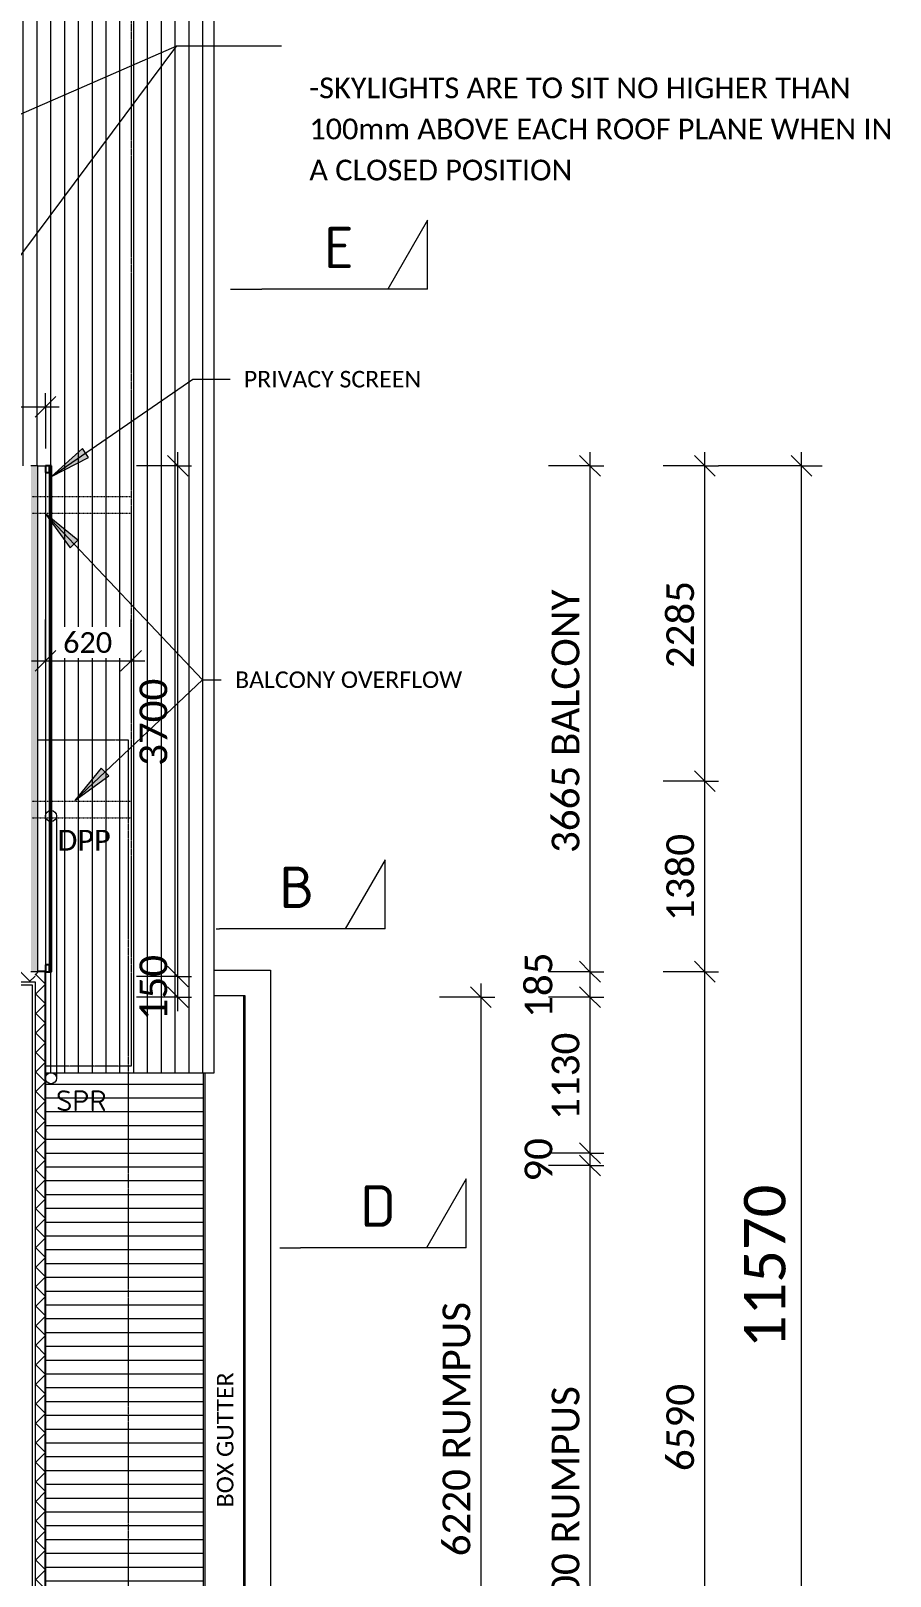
# Model space of a CAD drawing. Header units: millimetres. Extents: x 21531 to 45083, y 2320 to 36941.
# Drawn here: x 38855 to 45076, y 12534 to 23731 of the extents above; entities that cross this region are included whole.
import ezdxf

# ---------------------------------------------------------------- set-up
doc = ezdxf.new("R2010")
doc.units = ezdxf.units.MM
doc.linetypes.add('Dash 1_16_', pattern=[3.175, 1.5875, -1.5875])
doc.linetypes.add('Overhead', pattern=[3.96875, 2.38125, -1.5875])
for name, color, linetype, lineweight in [('A-ANNO-DIMS', 211, 'Continuous', 9), ('A-ANNO-DIMS-100', 211, 'Continuous', 9), ('A-ANNO-IDEN', 131, 'Continuous', 9), ('A-DETL', 90, 'Continuous', 9), ('A-DETL-GENF', 92, 'Continuous', 9), ('A-DETL-MBND', 5, 'Continuous', 9), ('A-DETL-THIN', 151, 'Continuous', 9), ('A-FLOR-OVHD', 1, 'Overhead', 9), ('A-GENM', 13, 'Continuous', 9), ('A-ROOF', 132, 'Continuous', 9), ('A-ROOF-OTLN', 132, 'Continuous', 9), ('A-ROOF-PATT', 132, 'Continuous', 9), ('A-SIGN', 13, 'Continuous', 9), ('A-WALL', 113, 'Continuous', 9), ('A-WALL-PATT', 111, 'Continuous', 25), ('G-ANNO-SYMB', 111, 'Continuous', 9), ('G-ANNO-TEXT', 231, 'Continuous', 9)]:
    doc.layers.add(name, color=color, linetype=linetype, lineweight=lineweight)
doc.styles.add('Calibri_1', font='calibri.ttf', dxfattribs={"height": 200})
doc.styles.add('Calibri_3', font='calibri.ttf', dxfattribs={"height": 150})
doc.styles.add('Calibri_4', font='calibri.ttf', dxfattribs={"height": 120})
doc.styles.add('Calibri_5', font='calibri.ttf', dxfattribs={"height": 300})
doc.styles.add('ISOCPEUR', font='ISOCPEUR.ttf', dxfattribs={"height": 150})
doc.styles.add('ISOCPEUR_1', font='ISOCPEUR.ttf', dxfattribs={"height": 300})
doc.dimstyles.new('1_5mm_Calibri_Orange', dxfattribs={"dimscale": 304.8, "dimtxt": 176.602264, "dimasz": 0.492126, "dimexe": 0.328084, "dimexo": 0.0625, "dimgap": 0, "dimtad": 1, "dimdec": 0, "dimzin": 0, "dimdsep": 46, "dimtxsty": 'Calibri_3', "dimblk1": 'OBLIQUE', "dimblk2": 'OBLIQUE', "dimsah": 1, "dimcen": 0.09, "dimdle": 0.328084, "dimazin": 0, "dimtfac": 1, "dimtdec": 4, "dimtix": 1, "dimtmove": 0, "dimatfit": 3, "dimfxl": 0.984252, "dimfxlon": 1, "dimtvp": 1, "dimtfill": 1, "dimtolj": 1, "dimtzin": 0, "dimarcsym": 2})
doc.dimstyles.new('2_0mm_Calibrii', dxfattribs={"dimscale": 304.8, "dimtxt": 235.469685, "dimasz": 0.492126, "dimexe": 0.328084, "dimexo": 0.0625, "dimgap": 0, "dimtad": 1, "dimdec": 0, "dimzin": 0, "dimdsep": 46, "dimtxsty": 'Calibri_1', "dimblk1": 'OBLIQUE', "dimblk2": 'OBLIQUE', "dimsah": 1, "dimcen": 0.09, "dimdle": 0.328084, "dimazin": 0, "dimtfac": 1, "dimtdec": 4, "dimtix": 1, "dimtmove": 0, "dimatfit": 3, "dimfxl": 0.984252, "dimfxlon": 1, "dimtvp": 1, "dimtolj": 1, "dimtzin": 0, "dimarcsym": 2})
doc.dimstyles.new('2_0mm_Calibrii_1', dxfattribs={"dimscale": 304.8, "dimtxt": 235.469685, "dimasz": 0.492126, "dimexe": 0.328084, "dimexo": 0.0625, "dimgap": 0, "dimtad": 1, "dimdec": 0, "dimzin": 0, "dimdsep": 46, "dimtxsty": 'Calibri_1', "dimblk1": 'OBLIQUE', "dimblk2": 'OBLIQUE', "dimsah": 1, "dimcen": 0.09, "dimdle": 0.328084, "dimazin": 0, "dimtfac": 1, "dimtdec": 4, "dimtix": 1, "dimtmove": 2, "dimatfit": 3, "dimfxl": 0.984252, "dimfxlon": 1, "dimtvp": 1, "dimtolj": 1, "dimtzin": 0, "dimarcsym": 2})
doc.dimstyles.new('2_0mm_Calibrii_slab_plan', dxfattribs={"dimscale": 304.8, "dimtxt": 235.469685, "dimasz": 0.492126, "dimexe": 0.328084, "dimexo": 0.0625, "dimgap": 0, "dimtad": 1, "dimdec": 0, "dimzin": 0, "dimdsep": 46, "dimtxsty": 'Calibri_1', "dimblk1": 'OBLIQUE', "dimblk2": 'OBLIQUE', "dimsah": 1, "dimcen": 0.09, "dimdle": 0.328084, "dimazin": 0, "dimtfac": 1, "dimtdec": 4, "dimtix": 1, "dimtmove": 0, "dimatfit": 3, "dimfxl": 0.984252, "dimfxlon": 1, "dimtvp": 1, "dimtolj": 1, "dimtzin": 0, "dimarcsym": 2})
doc.dimstyles.new('3_0mm_CALIBRI', dxfattribs={"dimscale": 304.8, "dimtxt": 353.204527, "dimasz": 0.492126, "dimexe": 0.492126, "dimexo": 0.0625, "dimgap": 0, "dimtad": 1, "dimdec": 0, "dimzin": 0, "dimdsep": 46, "dimtxsty": 'Calibri_5', "dimblk1": 'OBLIQUE', "dimblk2": 'OBLIQUE', "dimsah": 1, "dimcen": 0.09, "dimdle": 0.328084, "dimazin": 0, "dimtfac": 1, "dimtdec": 4, "dimtix": 1, "dimtmove": 0, "dimatfit": 3, "dimfxl": 1.968504, "dimfxlon": 1, "dimtvp": 1, "dimtolj": 1, "dimtzin": 0, "dimarcsym": 2})

# ---------------------------------------------------------------- blocks, each defined once
blk = doc.blocks.new('Downpipe - 450 Eave-1977526-3_ FIRST FLOOR')
at = {"layer": 'A-SIGN'}
blk.add_circle((0, 40), 40, dxfattribs=at)
blk = doc.blocks.new('Downpipe - 450 Eave-2002628-3_ FIRST FLOOR')
at = {"layer": 'A-SIGN'}
blk.add_circle((0, 40), 40, dxfattribs=at)
blk = doc.blocks.new('Timber_Screen_Adjustable_21388 - Type 1-2543068-3_ FIRST FLOOR')
at = {"layer": 'A-GENM', "lineweight": 25}
for p, q in [((-1708, 137), (-1708, 122)), ((1958, 137), (-1708, 137)), ((-1708, 122), (1958, 122)), ((-1658, 122), (-1708, 122)), ((-1708, 122), (-1708, 93)), ((-1658, 93), (-1658, 122)), ((1958, 122), (1908, 122)), ((1908, 122), (1908, 93)), ((1958, 122), (1958, 137)), ((1958, 93), (1958, 122)), ((-1708, 93), (-1658, 93)), ((1908, 93), (1958, 93))]:
    blk.add_line(p, q, dxfattribs=at)
blk = doc.blocks.new('Section - Atria Section Head - Tail-1417894-3_ FIRST FLOOR')
at = {"layer": 'G-ANNO-SYMB'}
for p, q in [((-12, 5), (-9.11, 0)), ((-12, 0), (-12, 5)), ((-12, 0), (0, 0))]:
    blk.add_line(p, q, dxfattribs=at)
blk = doc.blocks.new('DIMBLOCK44-3_ FIRST FLOOR')
at = {"layer": 'A-ANNO-DIMS-100'}
for p, q in [((43734, 16914), (43434, 16914)), ((43734, 16914), (43659, 16989)), ((43734, 10324), (43734, 16914)), ((43734, 16914), (43809, 16839)), ((43734, 16914), (43834, 16914)), ((43734, 10324), (43434, 10324)), ((43734, 10324), (43659, 10399)), ((43734, 10324), (43809, 10249)), ((43734, 10324), (43834, 10324))]:
    blk.add_line(p, q, dxfattribs=at)
at = {"layer": 'A-ANNO-DIMS-100', "color": 0, "insert": (43456, 13295), "char_height": 200, "width": 778.21, "attachment_point": 1, "rotation": 90, "line_spacing_factor": 1.158048, "style": 'Calibri_1'}
blk.add_mtext('6590', dxfattribs=at)
blk = doc.blocks.new('_Oblique')
at = {"color": 0, "linetype": 'ByBlock', "lineweight": -2}
blk.add_line((-0.5, -0.5), (0.5, 0.5), dxfattribs=at)
blk = doc.blocks.new('DIMBLOCK45-3_ FIRST FLOOR')
at = {"layer": 'A-ANNO-DIMS-100'}
for p, q in [((43734, 18294), (43659, 18369)), ((43734, 18294), (43434, 18294)), ((43734, 16914), (43734, 18294)), ((43734, 18294), (43809, 18219)), ((43734, 18294), (43834, 18294)), ((43734, 16914), (43434, 16914)), ((43734, 16914), (43659, 16989)), ((43734, 16914), (43809, 16839)), ((43734, 16914), (43834, 16914))]:
    blk.add_line(p, q, dxfattribs=at)
at = {"layer": 'A-ANNO-DIMS-100', "color": 0, "insert": (43456, 17280), "char_height": 200, "width": 778.21, "attachment_point": 1, "rotation": 90, "line_spacing_factor": 1.158048, "style": 'Calibri_1'}
blk.add_mtext('1380', dxfattribs=at)
blk = doc.blocks.new('DIMBLOCK46-3_ FIRST FLOOR')
at = {"layer": 'A-ANNO-DIMS-100'}
for p, q in [((43734, 20579), (43659, 20654)), ((43734, 18294), (43734, 20679)), ((43734, 20579), (43434, 20579)), ((43734, 20579), (43809, 20504)), ((43734, 20579), (43834, 20579)), ((43734, 18294), (43659, 18369)), ((43734, 18294), (43434, 18294)), ((43734, 18294), (43809, 18219)), ((43734, 18294), (43834, 18294))]:
    blk.add_line(p, q, dxfattribs=at)
at = {"layer": 'A-ANNO-DIMS-100', "color": 0, "insert": (43456, 19113), "char_height": 200, "width": 778.21, "attachment_point": 1, "rotation": 90, "line_spacing_factor": 1.158048, "style": 'Calibri_1'}
blk.add_mtext('2285', dxfattribs=at)
blk = doc.blocks.new('DIMBLOCK47-3_ FIRST FLOOR')
at = {"layer": 'A-ANNO-DIMS-100'}
for p, q in [((42903, 20579), (42828, 20654)), ((42903, 20679), (42903, 16914)), ((42903, 20579), (42603, 20579)), ((42903, 20579), (42978, 20504)), ((42903, 20579), (43003, 20579)), ((42903, 16914), (42603, 16914)), ((42903, 16914), (42828, 16989)), ((42903, 16914), (42978, 16839)), ((42903, 16914), (43003, 16914))]:
    blk.add_line(p, q, dxfattribs=at)
at = {"layer": 'A-ANNO-DIMS-100', "color": 0, "insert": (42626, 17774), "char_height": 200, "width": 2334.62, "attachment_point": 1, "rotation": 90, "line_spacing_factor": 1.158048, "style": 'Calibri_1'}
blk.add_mtext('3665 BALCONY', dxfattribs=at)
blk = doc.blocks.new('DIMBLOCK48-3_ FIRST FLOOR')
at = {"layer": 'A-ANNO-DIMS-100'}
for p, q in [((42903, 16914), (42603, 16914)), ((42903, 16914), (42828, 16989)), ((42903, 16914), (42903, 16729)), ((42903, 16914), (42978, 16839)), ((42903, 16914), (43003, 16914)), ((42903, 16729), (42828, 16804)), ((42903, 16729), (42603, 16729)), ((42903, 16729), (42978, 16654)), ((42903, 16729), (43003, 16729))]:
    blk.add_line(p, q, dxfattribs=at)
at = {"layer": 'A-ANNO-DIMS-100', "color": 0, "insert": (42430, 16579), "char_height": 200, "width": 583.66, "attachment_point": 1, "rotation": 90, "line_spacing_factor": 1.158048, "style": 'Calibri_1'}
blk.add_mtext('185', dxfattribs=at)
blk = doc.blocks.new('DIMBLOCK49-3_ FIRST FLOOR')
at = {"layer": 'A-ANNO-DIMS-100'}
for p, q in [((42903, 16729), (42828, 16804)), ((42903, 16729), (42603, 16729)), ((42903, 16729), (42903, 15599)), ((42903, 16729), (42978, 16654)), ((42903, 16729), (43003, 16729)), ((42903, 15599), (42603, 15599)), ((42903, 15599), (42828, 15674)), ((42903, 15599), (42978, 15524)), ((42903, 15599), (43003, 15599))]:
    blk.add_line(p, q, dxfattribs=at)
at = {"layer": 'A-ANNO-DIMS-100', "color": 0, "insert": (42626, 15840), "char_height": 200, "width": 778.21, "attachment_point": 1, "rotation": 90, "line_spacing_factor": 1.158048, "style": 'Calibri_1'}
blk.add_mtext('1130', dxfattribs=at)
blk = doc.blocks.new('DIMBLOCK50-3_ FIRST FLOOR')
at = {"layer": 'A-ANNO-DIMS-100'}
for p, q in [((42903, 15599), (42603, 15599)), ((42903, 15599), (42828, 15674)), ((42903, 15509), (42828, 15584)), ((42903, 15599), (42903, 15509)), ((42903, 15599), (42978, 15524)), ((42903, 15599), (43003, 15599)), ((42903, 15509), (42603, 15509)), ((42903, 15509), (42978, 15434)), ((42903, 15509), (43003, 15509))]:
    blk.add_line(p, q, dxfattribs=at)
at = {"layer": 'A-ANNO-DIMS-100', "color": 0, "insert": (42430, 15392), "char_height": 200, "width": 389.1, "attachment_point": 1, "rotation": 90, "line_spacing_factor": 1.158048, "style": 'Calibri_1'}
blk.add_mtext('90', dxfattribs=at)
blk = doc.blocks.new('DIMBLOCK51-3_ FIRST FLOOR')
at = {"layer": 'A-ANNO-DIMS-100'}
for p, q in [((42903, 15509), (42828, 15584)), ((42903, 15509), (42603, 15509)), ((42903, 15509), (42903, 10509)), ((42903, 15509), (42978, 15434)), ((42903, 15509), (43003, 15509)), ((42903, 10509), (42828, 10584)), ((42903, 10509), (42603, 10509)), ((42903, 10509), (42978, 10434)), ((42903, 10509), (43003, 10509))]:
    blk.add_line(p, q, dxfattribs=at)
at = {"layer": 'A-ANNO-DIMS-100', "color": 0, "insert": (42626, 12068), "char_height": 200, "width": 2260.51, "attachment_point": 1, "rotation": 90, "line_spacing_factor": 1.158048, "style": 'Calibri_1'}
blk.add_mtext('5000 RUMPUS', dxfattribs=at)
blk = doc.blocks.new('DIMBLOCK53-3_ FIRST FLOOR')
at = {"layer": 'A-ANNO-DIMS-100'}
for p, q in [((42113, 16729), (42038, 16804)), ((42113, 16829), (42113, 10409)), ((42113, 16729), (41813, 16729)), ((42113, 16729), (42188, 16654)), ((42113, 16729), (42213, 16729)), ((42113, 10509), (42038, 10584)), ((42113, 10509), (41813, 10509)), ((42113, 10509), (42188, 10434)), ((42113, 10509), (42213, 10509))]:
    blk.add_line(p, q, dxfattribs=at)
at = {"layer": 'A-ANNO-DIMS-100', "color": 0, "insert": (41836, 12678), "char_height": 200, "width": 2260.51, "attachment_point": 1, "rotation": 90, "line_spacing_factor": 1.158048, "style": 'Calibri_1'}
blk.add_mtext('6220 RUMPUS', dxfattribs=at)
blk = doc.blocks.new('DIMBLOCK80-3_ FIRST FLOOR')
at = {"layer": 'A-ANNO-DIMS-100'}
for p, q in [((38960, 19166), (38960, 19466)), ((39580, 19166), (39580, 19466)), ((38860, 19166), (39680, 19166)), ((38960, 19166), (38885, 19091)), ((38960, 19166), (39035, 19241)), ((38960, 19166), (38960, 19066)), ((39580, 19166), (39505, 19091)), ((39580, 19166), (39655, 19241)), ((39580, 19166), (39580, 19066))]:
    blk.add_line(p, q, dxfattribs=at)
at = {"layer": 'A-ANNO-DIMS-100', "color": 0, "insert": (39088, 19374), "char_height": 150, "width": 437.74, "attachment_point": 1, "line_spacing_factor": 1.158048, "style": 'Calibri_3', "bg_fill": 3, "box_fill_scale": 1.25, "bg_fill_color": 9, "bg_fill_true_color": 13158600, "bg_fill_transparency": 0}
blk.add_mtext('620', dxfattribs=at)
blk = doc.blocks.new('DIMBLOCK87-3_ FIRST FLOOR')
at = {"layer": 'A-ANNO-DIMS-100'}
for p, q in [((44434, 20579), (44359, 20654)), ((44434, 8909), (44434, 20679)), ((44434, 20579), (43834, 20579)), ((44434, 20579), (44509, 20504)), ((44434, 20579), (44584, 20579)), ((44434, 9009), (44359, 9084)), ((44434, 9009), (43834, 9009)), ((44434, 9009), (44509, 8934)), ((44434, 9009), (44584, 9009))]:
    blk.add_line(p, q, dxfattribs=at)
at = {"layer": 'A-ANNO-DIMS-100', "color": 0, "insert": (44018, 14186), "char_height": 300, "width": 1459.14, "attachment_point": 1, "rotation": 90, "line_spacing_factor": 1.158048, "style": 'Calibri_5'}
blk.add_mtext('11570', dxfattribs=at)
blk = doc.blocks.new('DIMBLOCK89-3_ FIRST FLOOR')
at = {"layer": 'A-ANNO-DIMS-100'}
for p, q in [((38045, 21006), (38045, 21106)), ((38045, 21006), (38120, 21081)), ((38960, 21006), (38960, 21106)), ((38960, 21006), (39035, 21081)), ((38045, 21006), (37970, 20931)), ((38045, 21006), (39060, 21006)), ((38045, 21006), (38045, 20706)), ((38960, 21006), (38885, 20931)), ((38960, 21006), (38960, 20706))]:
    blk.add_line(p, q, dxfattribs=at)
at = {"layer": 'A-ANNO-DIMS-100', "color": 0, "insert": (38260, 21284), "char_height": 200, "width": 583.66, "attachment_point": 1, "line_spacing_factor": 1.158048, "style": 'Calibri_1'}
blk.add_mtext('915', dxfattribs=at)
blk = doc.blocks.new('DIMBLOCK90-3_ FIRST FLOOR')
at = {"layer": 'A-ANNO-DIMS-100'}
for p, q in [((39919, 16879), (39844, 16954)), ((39919, 16879), (39619, 16879)), ((39919, 16729), (39844, 16804)), ((39919, 16629), (39919, 16879)), ((39919, 16879), (39994, 16804)), ((39919, 16879), (40019, 16879)), ((39919, 16729), (39619, 16729)), ((39919, 16729), (39994, 16654)), ((39919, 16729), (40019, 16729))]:
    blk.add_line(p, q, dxfattribs=at)
at = {"layer": 'A-ANNO-DIMS-100', "color": 0, "insert": (39642, 16561), "char_height": 200, "width": 583.66, "attachment_point": 1, "rotation": 90, "line_spacing_factor": 1.158048, "style": 'Calibri_1'}
blk.add_mtext('150', dxfattribs=at)
blk = doc.blocks.new('DIMBLOCK91-3_ FIRST FLOOR')
at = {"layer": 'A-ANNO-DIMS-100'}
for p, q in [((39919, 20579), (39844, 20654)), ((39919, 16879), (39919, 20679)), ((39919, 20579), (39619, 20579)), ((39919, 20579), (39994, 20504)), ((39919, 20579), (40019, 20579)), ((39919, 16879), (39844, 16954)), ((39919, 16879), (39619, 16879)), ((39919, 16879), (39994, 16804)), ((39919, 16879), (40019, 16879))]:
    blk.add_line(p, q, dxfattribs=at)
at = {"layer": 'A-ANNO-DIMS-100', "color": 0, "insert": (39642, 18405), "char_height": 200, "width": 778.21, "attachment_point": 1, "rotation": 90, "line_spacing_factor": 1.158048, "style": 'Calibri_1'}
blk.add_mtext('3700', dxfattribs=at)

msp = doc.modelspace()

# ---------------------------------------------------------------- hatches: boundary and pattern name
at = {"layer": 'A-DETL-GENF'}
msp.add_hatch(color=8, dxfattribs=at).paths.add_polyline_path([(38905.4, 16914.5), (38905.4, 20579.5), (38855.4, 20579.5), (38855.4, 16914.5)])
at = {"layer": 'A-DETL-MBND'}
h = msp.add_hatch(dxfattribs=at)
h.set_pattern_fill('FP_5', color=254, style=0, pattern_type=2)
h.set_pattern_definition([(180, (62.84, 0), (-1e-14, -100), [])])
h.paths.add_polyline_path([(38960.4, 9219.5), (40105.4, 9219.5), (40105.4, 16179.5), (38960.4, 16179.5), (38960.4, 9234)])
at = {"layer": 'A-ROOF-PATT'}
h = msp.add_hatch(dxfattribs=at)
h.set_pattern_fill('FP_7', color=254, style=0, pattern_type=2)
h.set_pattern_definition([(270, (0, 247.58), (100, 6e-15), [])])
h.paths.add_polyline_path([(39220.1, 16179.5), (40180.4, 16179.5), (40180.4, 28899.5), (33955.4, 28899.5), (33955.4, 25899.5), (27375.4, 25899.5), (27375.4, 17949.5), (30700.4, 17949.5), (30700.4, 18294.5), (34065.4, 18294.5), (34065.4, 20579.4), (39005.4, 20579.4), (39005.4, 16914.1), (38960.4, 16914.1), (38960.4, 16179.5)])
h.paths.add_polyline_path([(38960.4, 16964.1), (38990.4, 16964.1), (38990.4, 20529.4), (38960.4, 20529.4), (38960.4, 17188.2)])
h.paths.add_polyline_path([(34080.4, 18294.5), (34110.4, 18294.5), (34110.4, 20529.4), (34080.4, 20529.4), (34080.4, 18447.4)])
h.paths.add_polyline_path([(37771.7, 21054.3), (37406.8, 21054.5), (37406.8, 21679.8), (38034.5, 21679.8), (38034.5, 21054.3), (37844.1, 21054.3)])
h.paths.add_polyline_path([(34642.7, 21434.3), (34611.6, 21434.5), (34611.6, 22059.8), (35239.3, 22059.8), (35239.3, 21434.3), (34874.8, 21434.3)])
at = {"layer": 'A-WALL-PATT', "lineweight": 9}
h = msp.add_hatch(dxfattribs=at)
h.set_pattern_fill('FP_3', color=256, angle=-135, style=0, pattern_type=2)
h.set_pattern_definition([(225, (37362.95, 16914.46), (70.711, -70.711), []), (315, (37362.95, 16914.46), (70.711, 70.711), [])])
h.paths.add_polyline_path([(38061.3, 16839.5), (38885.4, 16839.5), (38885.4, 16914.5), (38025.4, 16914.5), (38025.4, 16879.5), (38045.4, 16879.5), (38045.4, 16839.5)])
h.paths.add_polyline_path([(36195.4, 16839.5), (36195.4, 16879.5), (36215.4, 16879.5), (36215.4, 16914.5), (35950.4, 16914.5), (35950.4, 16839.5), (36033.6, 16839.5)])
h = msp.add_hatch(dxfattribs=at)
h.set_pattern_fill('FP_2', color=256, angle=225, style=0, pattern_type=2)
h.set_pattern_definition([(135, (38960.45, 13711.96), (-70.7107, -70.7107), []), (225, (38960.45, 13711.96), (70.7107, -70.7107), [])])
h.paths.add_polyline_path([(38930.4, 10399.5), (38960.4, 10399.5), (38960.4, 16914.5), (38885.4, 16914.5), (38885.4, 10399.5)])
at = {"layer": 'G-ANNO-TEXT'}
for color, points in [(7, [(39003.8, 20502.1), (39273.2, 20639.8), (39228.4, 20704.8)]), (30, [(38961.3, 20230.8), (39138.9, 19985.8), (39196.2, 20040.1)]), (30, [(39173.2, 18154.8), (39418.3, 18332.2), (39364.1, 18389.6)])]:
    msp.add_hatch(color=color, dxfattribs=at).paths.add_polyline_path(points)

# ---------------------------------------------------------------- linework, layer by layer
at = {"layer": 'A-DETL', "linetype": 'Dash 1_16_'}
for p, q in [((38865.4, 20356.7), (39580.4, 20356.7)), ((38865.4, 20236.7), (39580.4, 20236.7)), ((38865.4, 18149.1), (39580.4, 18149.1)), ((38865.4, 18029.1), (39580.4, 18029.1))]:
    msp.add_line(p, q, dxfattribs=at)
at = {"layer": 'A-DETL-MBND'}
msp.add_line((40105.4, 9219.5), (40105.4, 16179.5), dxfattribs=at)
at = {"layer": 'A-DETL-THIN'}
for p, q in [((38905.4, 20579.5), (38855.4, 20579.5)), ((38905.4, 16914.5), (38905.4, 20579.5)), ((38961, 18042), (38961, 16142)), ((39041, 18042), (39041, 16142)), ((38855.4, 16914.5), (38905.4, 16914.5))]:
    msp.add_line(p, q, dxfattribs=at)
at = {"layer": 'A-FLOR-OVHD'}
for p, q in [((39580.4, 28299.5), (39580.4, 16229.5)), ((38905.4, 18594.5), (39560.4, 18594.5)), ((39560.4, 18594.5), (39560.4, 8409.5)), ((39580.4, 16229.5), (38960.4, 16229.5))]:
    msp.add_line(p, q, dxfattribs=at)
at = {"layer": 'A-ROOF', "color": 254}
for p, q in [((40180.4, 28899.5), (40180.4, 16179.5)), ((40180.4, 16179.5), (38960.4, 16179.5))]:
    msp.add_line(p, q, dxfattribs=at)
at = {"layer": 'A-ROOF-OTLN'}
for p, q in [((40395.4, 16739.5), (40395.4, 9219.5)), ((40115.4, 16179.5), (40115.4, 9219.5))]:
    msp.add_line(p, q, dxfattribs=at)
at = {"layer": 'A-WALL'}
for p, q in [((38905.4, 20579.5), (38960.4, 20579.5)), ((38960.4, 20529.4), (38960.4, 16964.1)), ((40180.4, 16924.5), (40590.4, 16924.5)), ((40590.4, 16924.5), (40590.4, 9034.5)), ((38045.4, 16839.5), (38885.4, 16839.5)), ((38045.4, 16819.5), (38865.4, 16819.5)), ((38865.4, 16819.5), (38865.4, 10419.5)), ((38885.4, 16839.5), (38885.4, 10399.5)), ((40405.4, 16739.5), (40180.4, 16739.5)), ((40405.4, 9219.5), (40405.4, 16739.5))]:
    msp.add_line(p, q, dxfattribs=at)
at = {"layer": 'A-WALL', "lineweight": 25}
for p, q in [((38960.4, 16914.5), (38905.4, 16914.5)), ((38960.4, 10324.5), (38960.4, 16914.5))]:
    msp.add_line(p, q, dxfattribs=at)
at = {"layer": 'G-ANNO-SYMB'}
for p, q in [((40299.2, 21858.3), (40527.7, 21858.3)), ((40196.6, 17223.4), (40220.1, 17223.4)), ((40658, 14913.6), (40807.5, 14913.6))]:
    msp.add_line(p, q, dxfattribs=at)
at = {"layer": 'G-ANNO-TEXT', "color": 7}
for p, q in [((35226.9, 21570.6), (39912.2, 23623.2)), ((38062.3, 21142), (39912.2, 23623.2)), ((39912.2, 23623.2), (40670.8, 23623.2)), ((39912.2, 23623.2), (40670.8, 23623.2)), ((39003.8, 20502.1), (40026.8, 21207.1)), ((40026.8, 21207.1), (40297, 21207.1)), ((39228.4, 20704.8), (39003.8, 20502.1)), ((39003.8, 20502.1), (39273.2, 20639.8)), ((39273.2, 20639.8), (39228.4, 20704.8))]:
    msp.add_line(p, q, dxfattribs=at)
at = {"layer": 'G-ANNO-TEXT', "color": 30}
for p, q in [((38961.3, 20230.8), (39138.9, 19985.8)), ((39196.2, 20040.1), (38961.3, 20230.8)), ((39138.9, 19985.8), (39196.2, 20040.1)), ((40098.3, 19029.5), (40233.4, 19029.5)), ((40098.3, 19029.5), (40233.4, 19029.5)), ((39364.1, 18389.6), (39173.2, 18154.8)), ((39418.3, 18332.2), (39364.1, 18389.6)), ((39173.2, 18154.8), (39418.3, 18332.2))]:
    msp.add_line(p, q, dxfattribs=at)

# ---------------------------------------------------------------- block references
at = {"layer": 'A-GENM', "rotation": 269.9999999999999}
msp.add_blockref('Timber_Screen_Adjustable_21388 - Type 1-2543068-3_ FIRST FLOOR', (38867.9, 18871.8), dxfattribs=at)
at = {"layer": 'A-SIGN'}
for name, p in [('Downpipe - 450 Eave-1977526-3_ FIRST FLOOR', (39001, 18002)), ('Downpipe - 450 Eave-2002628-3_ FIRST FLOOR', (39001, 16102))]:
    msp.add_blockref(name, p, dxfattribs=at)
at = {"layer": 'G-ANNO-SYMB', "extrusion": (0, 0, -1), "xscale": 99.99999999999993, "yscale": 99.99999999999993, "zscale": 99.99999999999993}
for p in [(-40527.7, 21858.3), (-40220.1, 17223.4), (-40807.5, 14913.6)]:
    msp.add_blockref('Section - Atria Section Head - Tail-1417894-3_ FIRST FLOOR', p, dxfattribs=at)

# ---------------------------------------------------------------- texts
at = {"layer": 'A-ANNO-IDEN', "insert": (39047.6, 17941.5), "char_height": 150, "width": 489.029, "attachment_point": 1, "style": 'Calibri_3'}
msp.add_mtext('DPP', dxfattribs=at)
at = {"layer": 'G-ANNO-TEXT', "color": 7, "attachment_point": 1}
for s, insert, char_height, width, style in [('-SKYLIGHTS ARE TO SIT NO HIGHER THAN ', (40870.8, 23392.7), 150, 5002.53, 'Calibri_3'), ('100mm ABOVE EACH ROOF PLANE WHEN IN ', (40870.8, 23095.1), 150, 5387.34, 'Calibri_3'), ('A CLOSED POSITION', (40870.8, 22797.4), 150, 2421.096, 'Calibri_3'), ('PRIVACY SCREEN', (40397, 21267.1), 120, 1587.341, 'Calibri_4'), ('SPR', (39037.1, 16054.1), 150, 432.911, 'ISOCPEUR')]:
    msp.add_mtext(s, dxfattribs=dict(at, insert=insert, char_height=char_height, width=width, style=style))
at = {"layer": 'G-ANNO-TEXT', "color": 30, "insert": (40333.4, 19089.5), "char_height": 120, "width": 2036.286, "attachment_point": 1, "style": 'Calibri_4', "bg_fill": 3, "box_fill_scale": 1.25, "bg_fill_color": 9, "bg_fill_true_color": 13158600, "bg_fill_transparency": 0}
msp.add_mtext('BALCONY OVERFLOW', dxfattribs=at)
at = {"layer": 'G-ANNO-TEXT', "color": 7, "insert": (40201.5, 13032.6), "char_height": 120, "width": 1218.565, "attachment_point": 1, "rotation": 90, "style": 'Calibri_4'}
msp.add_mtext('BOX GUTTER', dxfattribs=at)

# ---------------------------------------------------------------- dimensions: what is measured, and where the dimension line sits
at = {"layer": 'A-ANNO-DIMS'}
dim = msp.add_linear_dim(base=(38960.4, 21006.3), p1=(38045.4, 20706.3), p2=(38960.4, 20706.3), dimstyle='2_0mm_Calibrii_slab_plan', override={"dimpost": '<>', "dimfxl": 915}, dxfattribs=at)
dim.commit()
dim.dimension.update_dxf_attribs({"geometry": 'DIMBLOCK89-3_ FIRST FLOOR', "text_midpoint": (38502.9, 21108.8)})
for base, p1, p2, dimstyle, override, picture, middle in [((42903.4, 16914.5), (42603.4, 20579.5), (42603.4, 16914.5), '2_0mm_Calibrii', {"dimpost": '<>BALCONY', "dimfxl": 3665}, 'DIMBLOCK47-3_ FIRST FLOOR', (42801, 18747)), ((43733.5, 20579.5), (43433.5, 18294.5), (43433.5, 20579.5), '2_0mm_Calibrii', {"dimpost": '<>', "dimfxl": 2285}, 'DIMBLOCK46-3_ FIRST FLOOR', (43631.1, 19437)), ((44433.5, 20579.5), (43833.5, 9009.5), (43833.5, 20579.5), '3_0mm_CALIBRI', {"dimpost": '<>', "dimfxl": 11570.000001}, 'DIMBLOCK87-3_ FIRST FLOOR', (44279.9, 14794.5)), ((43733.5, 18294.5), (43433.5, 16914.5), (43433.5, 18294.5), '2_0mm_Calibrii', {"dimpost": '<>', "dimfxl": 1380}, 'DIMBLOCK45-3_ FIRST FLOOR', (43631.1, 17604.5)), ((39918.9, 16879.5), (39618.9, 16729.5), (39618.9, 16879.5), '2_0mm_Calibrii_slab_plan', {"dimpost": '<>', "dimfxl": 150}, 'DIMBLOCK90-3_ FIRST FLOOR', (39816.5, 16804.5)), ((43733.5, 16914.5), (43433.5, 10324.5), (43433.5, 16914.5), '2_0mm_Calibrii', {"dimpost": '<>', "dimfxl": 6590}, 'DIMBLOCK44-3_ FIRST FLOOR', (43631.1, 13619.5)), ((42113.4, 10509.5), (41813.4, 16729.5), (41813.4, 10509.5), '2_0mm_Calibrii', {"dimpost": '<>RUMPUS', "dimfxl": 6220}, 'DIMBLOCK53-3_ FIRST FLOOR', (42011, 13619.5)), ((42903.4, 15599.5), (42603.4, 16729.5), (42603.4, 15599.5), '2_0mm_Calibrii', {"dimpost": '<>', "dimfxl": 1130.000001}, 'DIMBLOCK49-3_ FIRST FLOOR', (42801, 16164.5)), ((42903.4, 10509.5), (42603.4, 15509.5), (42603.4, 10509.5), '2_0mm_Calibrii', {"dimpost": '<>RUMPUS', "dimfxl": 4999.999999}, 'DIMBLOCK51-3_ FIRST FLOOR', (42801, 13009.5))]:
    dim = msp.add_linear_dim(base=base, p1=p1, p2=p2, angle=90, dimstyle=dimstyle, override=override, dxfattribs=at)
    dim.commit()
    dim.dimension.update_dxf_attribs({"geometry": picture, "text_midpoint": middle})
for base, p1, p2, override, picture, middle in [((42903.4, 16729.5), (42603.4, 16914.5), (42603.4, 16729.5), {"dimpost": '<>', "dimfxl": 185}, 'DIMBLOCK48-3_ FIRST FLOOR', (42563.7, 16870.6)), ((42903.4, 15509.5), (42603.4, 15599.5), (42603.4, 15509.5), {"dimpost": '<>', "dimfxl": 90}, 'DIMBLOCK50-3_ FIRST FLOOR', (42563.7, 15586.9))]:
    dim = msp.add_linear_dim(base=base, p1=p1, p2=p2, angle=90, dimstyle='2_0mm_Calibrii_1', override=override, dxfattribs=at)
    dim.commit()
    dim.dimension.update_dxf_attribs({"geometry": picture, "text_midpoint": middle, "dimtype": 160, "text_rotation": 90})

# ---------------------------------------------------------------- next in the draw order: texts
at = {"layer": 'G-ANNO-SYMB', "char_height": 300, "attachment_point": 1, "style": 'ISOCPEUR_1', "bg_fill": 3, "box_fill_scale": 1.25, "bg_fill_color": 9, "bg_fill_true_color": 13158600, "bg_fill_transparency": 0}
for s, insert, width in [('E', (40976.9, 22310.5), 248.523), ('B', (40652.7, 17675.6), 288.607), ('D', (41240.2, 15365.8), 288.607)]:
    msp.add_mtext(s, dxfattribs=dict(at, insert=insert, width=width))

# ---------------------------------------------------------------- next in the draw order: dimensions: what is measured, and where the dimension line sits
at = {"layer": 'A-ANNO-DIMS'}
dim = msp.add_linear_dim(base=(39580.4, 19165.8), p1=(38960.4, 19465.8), p2=(39580.4, 19465.8), dimstyle='1_5mm_Calibri_Orange', override={"dimpost": '<>', "dimfxl": 620.000001}, dxfattribs=at)
dim.commit()
dim.dimension.update_dxf_attribs({"geometry": 'DIMBLOCK80-3_ FIRST FLOOR', "text_midpoint": (39270.4, 19242.6)})

# ---------------------------------------------------------------- next in the draw order: linework, layer by layer
at = {"layer": 'G-ANNO-TEXT', "color": 30}
for p in [(38961.3, 20230.8), (39173.2, 18154.8)]:
    msp.add_line(p, (40098.3, 19029.5), dxfattribs=at)

# ---------------------------------------------------------------- next in the draw order: dimensions: what is measured, and where the dimension line sits
at = {"layer": 'A-ANNO-DIMS'}
dim = msp.add_linear_dim(base=(39918.9, 20579.5), p1=(39618.9, 16879.5), p2=(39618.9, 20579.5), angle=90, dimstyle='2_0mm_Calibrii_slab_plan', override={"dimpost": '<>', "dimfxl": 3700}, dxfattribs=at)
dim.commit()
dim.dimension.update_dxf_attribs({"geometry": 'DIMBLOCK91-3_ FIRST FLOOR', "text_midpoint": (39816.5, 18729.5)})

doc.saveas('drawing.dxf')
